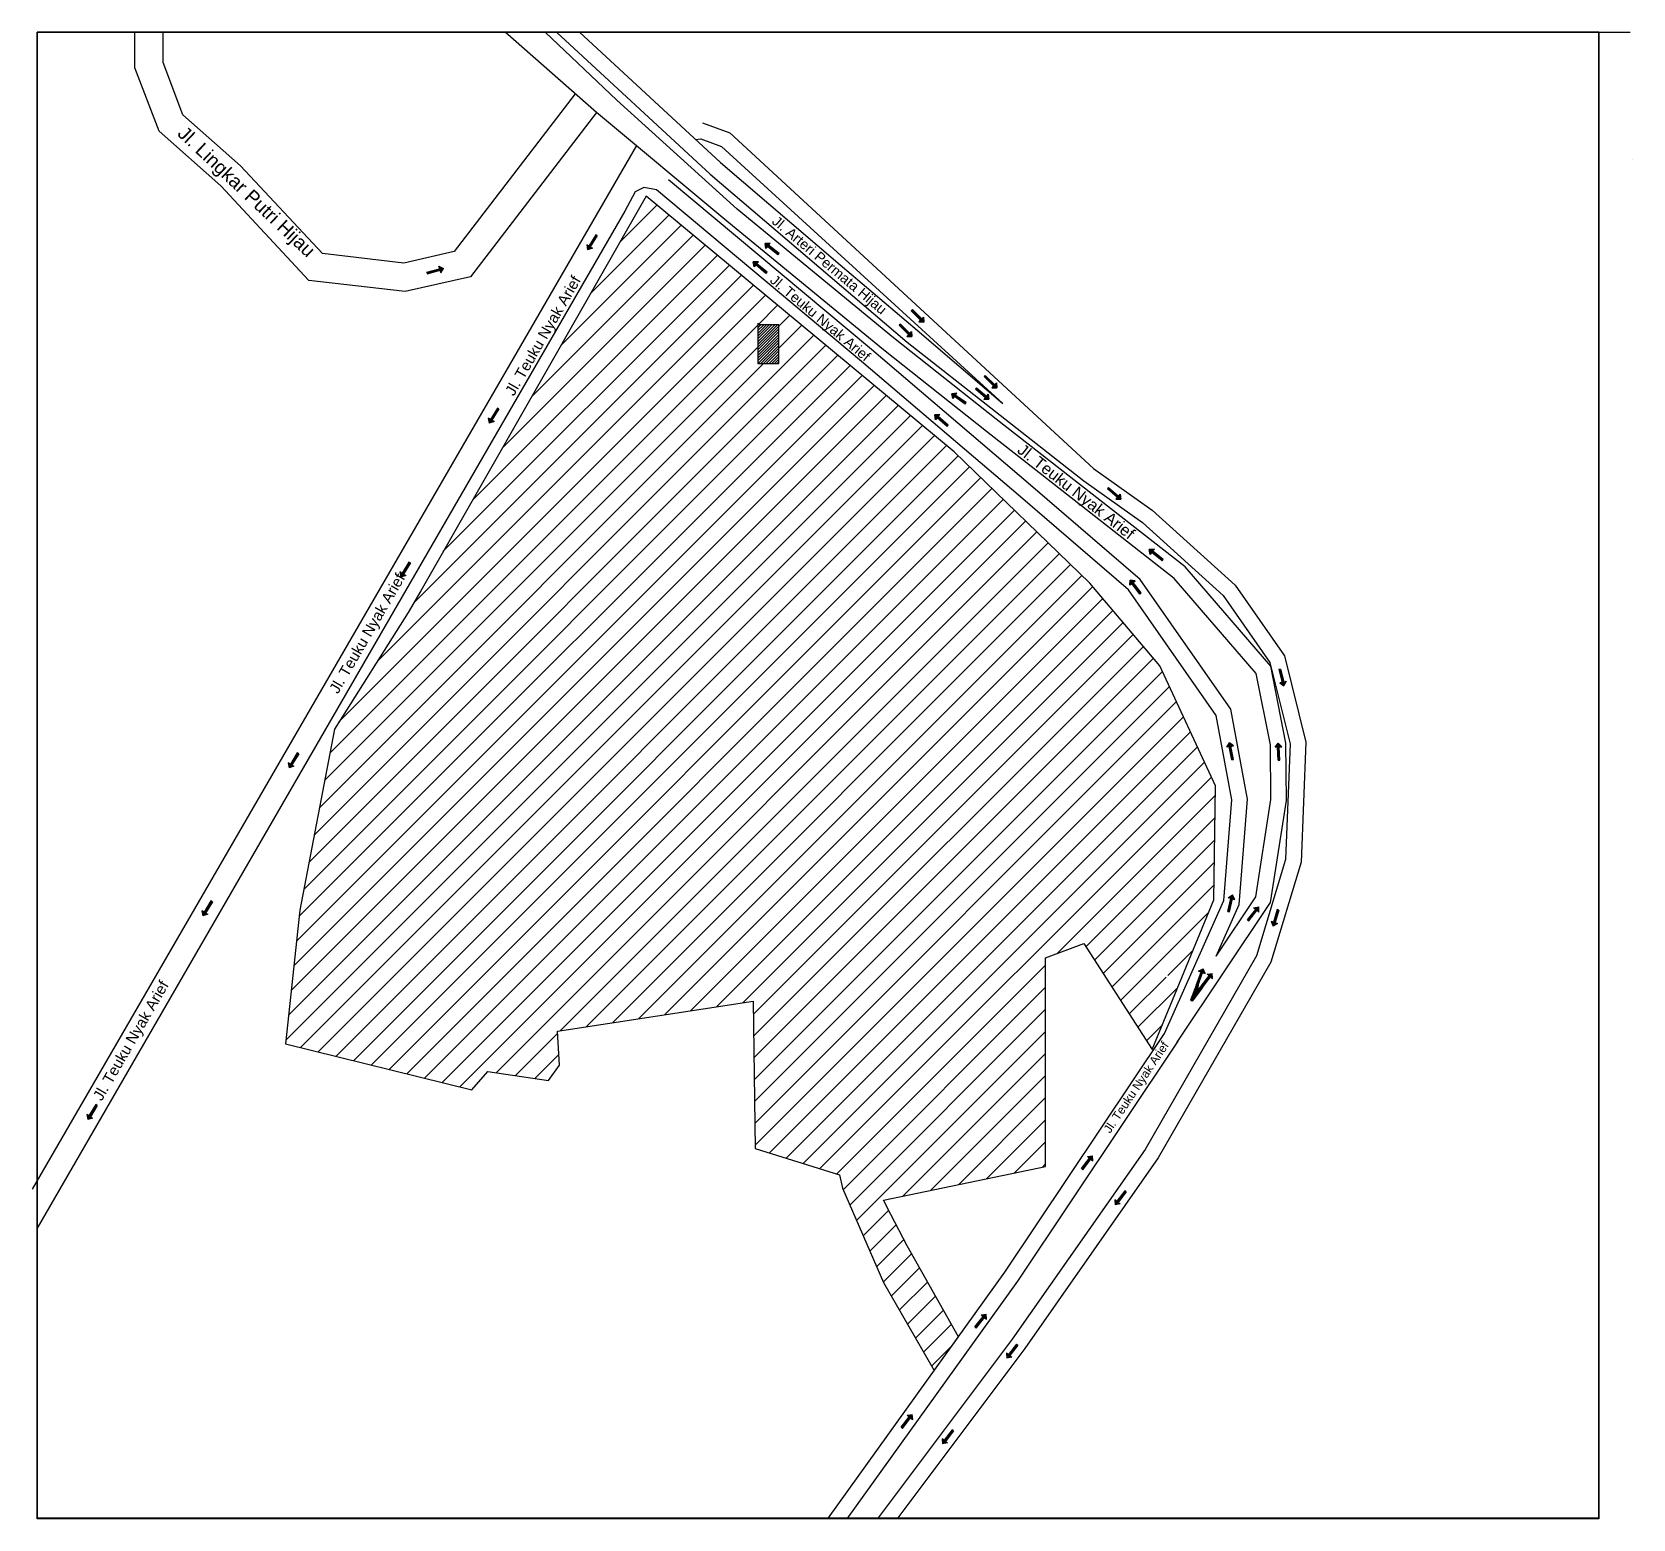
# Model space of a CAD drawing. Header units: millimetres. Extents: x -8570 to 76123, y -16593 to 13658.
# Drawn here: x -8570 to -3445, y 399 to 5159 of the extents above; entities that cross this region are included whole.
import ezdxf

# ---------------------------------------------------------------- set-up
doc = ezdxf.new("R2010")
doc.units = ezdxf.units.MM
doc.header["$MEASUREMENT"] = 0
doc.layers.add('Area Kawasan', color=10, linetype='Continuous')
doc.layers.add('Area TPS', color=2, linetype='Continuous')
doc.styles.get("Standard").update_dxf_attribs({"font": 'arial.ttf'})
picture_1 = doc.add_image_def('image1.png', size_in_pixel=(603, 574))

msp = doc.modelspace()

# ---------------------------------------------------------------- hatches: boundary and pattern name
h = msp.add_hatch()
h.set_pattern_fill('ANSI31', color=1, scale=400)
h.set_pattern_definition([(45, (-9336.32, 0), (-35.35534, 35.35534), [])])
h.paths.add_polyline_path([(-4959.4, 3130.1), (-5184.4, 3394.4), (-5618.6, 3815.3), (-6604.1, 4633.9), (-7326, 3370.4), (-7365.9, 3300.7), (-7602.6, 2927.3), (-7713.1, 2347.6), (-7759, 1919.8), (-7162.7, 1772.8), (-7111.1, 1831.8), (-6917.1, 1803.1), (-6882.2, 1851.5), (-6888.2, 1960.6), (-6261.6, 2056.3), (-6255.5, 1585.2), (-5985.4, 1501.2), (-5976.2, 1457.7), (-5844.8, 1156.2), (-5682.4, 874.1), (-5643.2, 928), (-5604.2, 982.4), (-5769.2, 1273.3), (-5821.4, 1374.1), (-5844.7, 1419.2), (-5325.8, 1527), (-5325.7, 2195), (-5203.3, 2241.1), (-4983.9, 1902), (-4787.3, 2380.8), (-4782.1, 2746.2)])
h.paths.add_polyline_path([(-4937.5, 2178.2), (-4926.6, 2166), (-4932, 2166), (-4934.7, 2166), (-4934.5, 2123.6), (-4940, 2123.5), (-4940.1, 2165.9), (-4940.7, 2165.9), (-4942.9, 2165.9), (-4948.3, 2165.9)], flags=16)
h.paths.add_polyline_path([(-6179.4, 4097.8), (-6247, 4097.8), (-6247, 4221.9), (-6179.4, 4221.9)], flags=16)
at = {"true_color": 0xffffff}
h = msp.add_hatch(color=7, dxfattribs=at)
h.dxf.hatch_style = 1
h.paths.add_polyline_path([(-6791.7, 4462), (-6776.1, 4466.8), (-6780.7, 4469.6), (-6782.6, 4470.7), (-6783.1, 4471), (-6761, 4507.3), (-6765.7, 4510.1), (-6787.7, 4473.8), (-6788.2, 4474.1), (-6790, 4475.2), (-6794.7, 4478.1)])
h = msp.add_hatch(color=7, dxfattribs=at)
h.dxf.hatch_style = 1
h.paths.add_polyline_path([(-6223.7, 4481.7), (-6220.7, 4465.6), (-6217.4, 4469.9), (-6216.1, 4471.6), (-6215.7, 4472), (-6182.3, 4445.9), (-6178.9, 4450.2), (-6212.4, 4476.3), (-6212, 4476.7), (-6210.7, 4478.4), (-6207.4, 4482.7)])
h = msp.add_hatch(color=7, dxfattribs=at)
h.dxf.hatch_style = 1
h.paths.add_polyline_path([(-7253.2, 4401.9), (-7267.9, 4409.1), (-7266.4, 4403.8), (-7265.8, 4401.8), (-7265.7, 4401.2), (-7306.6, 4389.9), (-7305.1, 4384.6), (-7264.2, 4396), (-7264.1, 4395.5), (-7263.5, 4393.4), (-7262.1, 4388.2)])
h = msp.add_hatch(color=7, dxfattribs=at)
h.dxf.hatch_style = 1
h.paths.add_polyline_path([(-6261.5, 4423), (-6258.9, 4406.8), (-6255.5, 4411), (-6254.1, 4412.7), (-6253.7, 4413.1), (-6220.9, 4386.3), (-6217.4, 4390.5), (-6250.3, 4417.3), (-6250, 4417.8), (-6248.6, 4419.4), (-6245.2, 4423.6)])
h = msp.add_hatch(color=7, dxfattribs=at)
h.dxf.hatch_style = 1
h.paths.add_polyline_path([(-5715.3, 4230.1), (-5716.3, 4246.4), (-5720.1, 4242.6), (-5721.6, 4241), (-5722, 4240.6), (-5752.1, 4270.5), (-5755.9, 4266.7), (-5725.8, 4236.8), (-5726.2, 4236.4), (-5727.8, 4234.9), (-5731.6, 4231)])
h = msp.add_hatch(color=7, dxfattribs=at)
h.dxf.hatch_style = 1
h.paths.add_polyline_path([(-5753.5, 4183.8), (-5754.6, 4200.1), (-5758.4, 4196.2), (-5759.9, 4194.7), (-5760.3, 4194.3), (-5790.4, 4224.2), (-5794.2, 4220.3), (-5764.1, 4190.4), (-5764.5, 4190.1), (-5766, 4188.5), (-5769.9, 4184.7)])
h = msp.add_hatch(color=7, dxfattribs=at)
h.dxf.hatch_style = 1
h.paths.add_polyline_path([(-5481.7, 4019.4), (-5482.7, 4035.8), (-5486.5, 4031.9), (-5488.1, 4030.4), (-5488.4, 4030), (-5518.5, 4059.8), (-5522.4, 4056), (-5492.3, 4026.1), (-5492.7, 4025.7), (-5494.2, 4024.2), (-5498, 4020.3)])
h = msp.add_hatch(color=7, dxfattribs=at)
h.dxf.hatch_style = 1
h.paths.add_polyline_path([(-5626.2, 4001.2), (-5622.3, 3985.4), (-5619.2, 3989.8), (-5618, 3991.6), (-5617.7, 3992.1), (-5582.7, 3968), (-5579.6, 3972.5), (-5614.6, 3996.6), (-5614.3, 3997), (-5613, 3998.8), (-5610, 4003.3)])
h = msp.add_hatch(color=7, dxfattribs=at)
h.dxf.hatch_style = 1
h.paths.add_polyline_path([(-5506.8, 3983.1), (-5509.1, 3999.3), (-5512.6, 3995.2), (-5514, 3993.5), (-5514.3, 3993.1), (-5546.8, 4020.4), (-5550.3, 4016.3), (-5517.8, 3988.9), (-5518.2, 3988.5), (-5519.6, 3986.9), (-5523.1, 3982.7)])
h = msp.add_hatch(color=7, dxfattribs=at)
h.dxf.hatch_style = 1
h.paths.add_polyline_path([(-7106.7, 3907.2), (-7091.1, 3912), (-7095.7, 3914.8), (-7097.6, 3915.9), (-7098.1, 3916.2), (-7076, 3952.4), (-7080.7, 3955.2), (-7102.7, 3919), (-7103.2, 3919.3), (-7105, 3920.4), (-7109.7, 3923.2)])
h = msp.add_hatch(color=7, dxfattribs=at)
h.dxf.hatch_style = 1
h.paths.add_polyline_path([(-5680.5, 3933.9), (-5678.1, 3917.7), (-5674.6, 3921.9), (-5673.2, 3923.6), (-5672.9, 3924), (-5640.5, 3896.6), (-5637, 3900.7), (-5669.4, 3928.1), (-5669, 3928.5), (-5667.6, 3930.2), (-5664.1, 3934.3)])
h = msp.add_hatch(color=7, dxfattribs=at)
h.dxf.hatch_style = 1
h.paths.add_polyline_path([(-5084.7, 3663.5), (-5086.8, 3679.7), (-5090.3, 3675.6), (-5091.8, 3673.9), (-5092.1, 3673.5), (-5124.1, 3701.4), (-5127.7, 3697.3), (-5095.7, 3669.4), (-5096, 3669), (-5097.5, 3667.4), (-5101, 3663.3)])
h = msp.add_hatch(color=7, dxfattribs=at)
h.dxf.hatch_style = 1
h.paths.add_polyline_path([(-4993.7, 3502.2), (-4990.9, 3486), (-4987.5, 3490.3), (-4986.2, 3492), (-4985.8, 3492.4), (-4952.8, 3465.8), (-4949.4, 3470), (-4982.4, 3496.6), (-4982.1, 3497), (-4980.7, 3498.7), (-4977.3, 3503)])
h = msp.add_hatch(color=7, dxfattribs=at)
h.dxf.hatch_style = 1
h.paths.add_polyline_path([(-7389.9, 3414.3), (-7374.2, 3419.1), (-7378.9, 3421.9), (-7380.7, 3423.1), (-7381.2, 3423.3), (-7359.2, 3459.6), (-7363.8, 3462.4), (-7385.8, 3426.2), (-7386.3, 3426.4), (-7388.2, 3427.6), (-7392.8, 3430.4)])
h = msp.add_hatch(color=7, dxfattribs=at)
h.dxf.hatch_style = 1
h.paths.add_polyline_path([(-5054.9, 3404.7), (-5055.9, 3388.3), (-5051.6, 3391.7), (-5049.9, 3393), (-5049.5, 3393.4), (-5023.4, 3359.9), (-5019.1, 3363.2), (-5045.2, 3396.7), (-5044.8, 3397), (-5043.1, 3398.4), (-5038.8, 3401.7)])
h = msp.add_hatch(color=7, dxfattribs=at)
h.dxf.hatch_style = 1
h.paths.add_polyline_path([(-4562.5, 3066.1), (-4555.1, 3080.7), (-4560.4, 3079.3), (-4562.5, 3078.8), (-4563, 3078.6), (-4573.8, 3119.6), (-4579, 3118.3), (-4568.3, 3077.2), (-4568.8, 3077.1), (-4570.9, 3076.5), (-4576.1, 3075.2)])
h = msp.add_hatch(color=7, dxfattribs=at)
h.dxf.hatch_style = 1
h.paths.add_polyline_path([(-4737, 2883.9), (-4745.4, 2869.9), (-4740, 2870.9), (-4737.9, 2871.3), (-4737.4, 2871.4), (-4729.5, 2829.7), (-4724.2, 2830.7), (-4732, 2872.4), (-4731.5, 2872.5), (-4729.4, 2872.9), (-4724, 2873.9)])
h = msp.add_hatch(color=7, dxfattribs=at)
h.dxf.hatch_style = 1
h.paths.add_polyline_path([(-4580.5, 2882.5), (-4590.9, 2869.8), (-4585.4, 2870.1), (-4583.3, 2870.2), (-4582.7, 2870.2), (-4580.9, 2827.8), (-4575.5, 2828), (-4577.3, 2870.4), (-4576.7, 2870.4), (-4574.6, 2870.5), (-4569.2, 2870.8)])
h = msp.add_hatch(color=7, dxfattribs=at)
h.dxf.hatch_style = 1
h.paths.add_polyline_path([(-7747.4, 2803.7), (-7731.8, 2808.5), (-7736.4, 2811.3), (-7738.3, 2812.4), (-7738.7, 2812.7), (-7716.7, 2848.9), (-7721.3, 2851.7), (-7743.4, 2815.5), (-7743.8, 2815.8), (-7745.7, 2816.9), (-7750.3, 2819.7)])
h = msp.add_hatch(color=7, dxfattribs=at)
h.dxf.hatch_style = 1
h.paths.add_polyline_path([(-8023.7, 2329.9), (-8008.1, 2334.7), (-8012.7, 2337.5), (-8014.6, 2338.6), (-8015.1, 2338.9), (-7993, 2375.1), (-7997.7, 2377.9), (-8019.7, 2341.7), (-8020.2, 2342), (-8022, 2343.1), (-8026.7, 2345.9)])
h = msp.add_hatch(color=7, dxfattribs=at)
h.dxf.hatch_style = 1
h.paths.add_polyline_path([(-4727.5, 2396.8), (-4740.6, 2387.2), (-4735.3, 2386), (-4733.2, 2385.6), (-4732.7, 2385.4), (-4741.6, 2344), (-4736.3, 2342.8), (-4727.4, 2384.3), (-4726.8, 2384.2), (-4724.7, 2383.7), (-4719.4, 2382.6)])
h = msp.add_hatch(color=7, dxfattribs=at)
h.dxf.hatch_style = 1
h.paths.add_polyline_path([(-4643.4, 2358.3), (-4659.5, 2355.4), (-4655.2, 2352), (-4653.5, 2350.7), (-4653, 2350.4), (-4679.2, 2317), (-4674.9, 2313.6), (-4648.8, 2347), (-4648.3, 2346.7), (-4646.6, 2345.3), (-4642.4, 2342)])
h = msp.add_hatch(color=7, dxfattribs=at)
h.dxf.hatch_style = 1
h.paths.add_polyline_path([(-4596.9, 2297.1), (-4583, 2305.6), (-4588.2, 2307.2), (-4590.3, 2307.8), (-4590.8, 2308), (-4578.5, 2348.5), (-4583.7, 2350.1), (-4596, 2309.5), (-4596.5, 2309.7), (-4598.6, 2310.3), (-4603.8, 2311.9)])
h = msp.add_hatch(color=7, dxfattribs=at)
h.dxf.hatch_style = 1
h.paths.add_polyline_path([(-4821.3, 2160.4), (-4835.6, 2152.5), (-4830.5, 2150.7), (-4828.4, 2150), (-4827.9, 2149.8), (-4842.2, 2109.8), (-4837.1, 2108), (-4822.8, 2148), (-4822.3, 2147.8), (-4820.3, 2147), (-4815.1, 2145.2)])
h = msp.add_hatch(color=256)
h.dxf.hatch_style = 1
h.paths.add_polyline_path([(-4823.4, 2100.9), (-4827.7, 2104.3), (-4839.6, 2092.1), (-4837.1, 2108), (-4842.2, 2109.8), (-4861.5, 2059.8), (-4856.7, 2057.2)])
h = msp.add_hatch(color=7, dxfattribs=at)
h.dxf.hatch_style = 1
h.paths.add_polyline_path([(-4791.8, 2145.6), (-4807.9, 2142.7), (-4803.7, 2139.4), (-4802, 2138), (-4801.5, 2137.7), (-4827.7, 2104.3), (-4823.4, 2100.9), (-4797.2, 2134.3), (-4796.8, 2134), (-4795.1, 2132.7), (-4790.8, 2129.3)])
h = msp.add_hatch(color=7, dxfattribs=at)
h.dxf.hatch_style = 1
h.paths.add_polyline_path([(-8392.1, 1677.9), (-8376.5, 1682.7), (-8381.2, 1685.5), (-8383, 1686.6), (-8383.5, 1686.9), (-8361.4, 1723.1), (-8366.1, 1725.9), (-8388.1, 1689.7), (-8388.6, 1690), (-8390.4, 1691.1), (-8395.1, 1693.9)])
h = msp.add_hatch(color=7, dxfattribs=at)
h.dxf.hatch_style = 1
h.paths.add_polyline_path([(-5175.2, 1561.9), (-5191.2, 1559), (-5187, 1555.6), (-5185.3, 1554.3), (-5184.8, 1553.9), (-5211, 1520.6), (-5206.7, 1517.2), (-5180.6, 1550.6), (-5180.1, 1550.3), (-5178.4, 1548.9), (-5174.1, 1545.6)])
h = msp.add_hatch(color=7, dxfattribs=at)
h.dxf.hatch_style = 1
h.paths.add_polyline_path([(-5103.2, 1404.8), (-5087.1, 1407.7), (-5091.4, 1411), (-5093.1, 1412.4), (-5093.5, 1412.7), (-5067.3, 1446.1), (-5071.6, 1449.4), (-5097.8, 1416.1), (-5098.2, 1416.4), (-5099.9, 1417.7), (-5104.2, 1421.1)])
h = msp.add_hatch(color=7, dxfattribs=at)
h.dxf.hatch_style = 1
h.paths.add_polyline_path([(-5516.2, 1055.1), (-5532.2, 1052.2), (-5528, 1048.8), (-5526.3, 1047.5), (-5525.8, 1047.2), (-5552, 1013.8), (-5547.7, 1010.4), (-5521.6, 1043.8), (-5521.1, 1043.5), (-5519.4, 1042.1), (-5515.1, 1038.8)])
h = msp.add_hatch(color=7, dxfattribs=at)
h.dxf.hatch_style = 1
h.paths.add_polyline_path([(-5449.5, 914.1), (-5450.7, 930.4), (-5446.4, 927.2), (-5444.6, 925.8), (-5444.2, 925.5), (-5418.5, 959.2), (-5414.2, 955.9), (-5439.9, 922.2), (-5439.5, 921.9), (-5437.7, 920.6), (-5433.4, 917.3)])
h = msp.add_hatch(color=7, dxfattribs=at)
h.dxf.hatch_style = 1
h.paths.add_polyline_path([(-5752.2, 734), (-5768.2, 731), (-5764, 727.7), (-5762.3, 726.4), (-5761.8, 726), (-5788, 692.6), (-5783.7, 689.3), (-5757.6, 722.7), (-5757.1, 722.3), (-5755.4, 721), (-5751.1, 717.6)])
h = msp.add_hatch(color=7, dxfattribs=at)
h.dxf.hatch_style = 1
h.paths.add_polyline_path([(-5656, 639.8), (-5639.9, 642.7), (-5644.1, 646), (-5645.9, 647.4), (-5646.3, 647.7), (-5620.1, 681.1), (-5624.4, 684.4), (-5650.6, 651.1), (-5651, 651.4), (-5652.7, 652.7), (-5657, 656.1)])
at = {"layer": 'Area TPS'}
h = msp.add_hatch(dxfattribs=at)
h.set_pattern_fill('ANSI31', color=256, scale=50)
h.set_pattern_definition([(45, (-9336.318, 0), (-4.4194174, 4.4194174), [])])
h.paths.add_polyline_path([(-6179.4, 4221.9), (-6247, 4221.9), (-6247, 4097.8), (-6179.4, 4097.8)])

# ---------------------------------------------------------------- linework, layer by layer
for points in [[(-8554.5, 402.9), (-3554.5, 402.9), (-3554.5, 5158.8)], [(-3554.5, 4988.7), (-3554.5, 5158.8), (-8554.5, 5158.8), (-8554.5, 4988.7)], [(-8554.5, 5158.8), (-8554.5, 402.9)], [(-3554.5, 402.9), (-3554.5, 5158.8)], [(-3554.5, 4988.7), (-3554.5, 5158.8)], [(-3554.5, 5158.8), (-3454.5, 5158.8)], [(-4842.2, 2109.8), (-4861.5, 2059.8)], [(-4837.1, 2108), (-4839.6, 2092.1), (-4827.7, 2104.3)], [(-4823.4, 2100.9), (-4856.7, 2057.2), (-4861.5, 2059.8)]]:
    msp.add_lwpolyline(points)
at = {"color": 7, "true_color": 0xffffff}
for points in [[(-6763.4, 4901.6), (-7167, 4375.1), (-7375.8, 4328.1), (-7684.1, 4363.8), (-7966.2, 4666.2), (-8163.9, 4841.6), (-8241, 5044.4), (-8241, 5158.8)], [(-6831.1, 4961.2), (-7218.6, 4455.8), (-7380.6, 4419.3), (-7640.9, 4449.4), (-7903.3, 4730.7), (-8087.6, 4894.2), (-8151, 5061), (-8151, 5158.8)], [(-4779.7, 2201), (-4652.9, 2390.8), (-4604.2, 2702.3), (-4606, 2877.6), (-4651.3, 3106), (-4913.8, 3410.1), (-5514.6, 3880.6), (-5844.3, 4141.2), (-6345.7, 4553.9), (-6763.4, 4901.6), (-7055.6, 5158.8)], [(-4903.8, 1925.2), (-4605.2, 2372.2), (-4554.2, 2698.7), (-4556.1, 2882.8), (-4604.8, 3128.7), (-4879.1, 3446.5), (-5483.7, 3919.9), (-5812.9, 4180.2), (-6313, 4591.8), (-6697.7, 4940.4), (-6927.7, 5158.8)], [(-6891.8, 5158.8), (-6399.9, 4703.6), (-6015.6, 4376.1), (-5768.6, 4165.6), (-5203.6, 3722.6)], [(-6818.2, 5158.8), (-6366.7, 4741), (-5983.1, 4414.1), (-5736.9, 4204.3), (-5462.5, 3969.9)], [(-6423.6, 4868.1), (-6336.9, 4836.2), (-5172, 3761.5), (-4984.2, 3627.9), (-4719.1, 3388.6), (-4561.1, 3161.9), (-4492.7, 2885.4), (-4507.4, 2501.9), (-4604.1, 2181.5), (-4965.1, 1554.8), (-5392.2, 945.2), (-5798.9, 402.9)], [(-6635.6, 4795.2), (-8570.5, 1454.8)], [(-6446.4, 4814.7), (-6429.3, 4817), (-6363.5, 4792.7), (-5462.5, 3969.9)], [(-4779.7, 2201), (-4705.8, 2366.3), (-4678.9, 2703.7), (-4732.4, 2991.1), (-5022.8, 3406.6), (-5373.5, 3708.5), (-5882.9, 4142.5), (-6532.3, 4685.9)], [(-6020.1, 402.9), (-5455.6, 1189.4), (-4945.4, 1953), (-4755, 2378.8), (-4729.3, 2701.1), (-4779.6, 2971.3), (-5060.1, 3372.8), (-5406, 3670.5), (-5915.2, 4104.3), (-6571.3, 4653.2), (-6612.1, 4660.8), (-6639, 4646.8), (-6672.3, 4585.6), (-8554.5, 1330.2)], [(-6787.7, 4473.8), (-6788.2, 4474.1), (-6790, 4475.2), (-6794.7, 4478.1)], [(-6794.7, 4478.1), (-6791.7, 4462)], [(-6776.1, 4466.8), (-6791.7, 4462)], [(-6765.7, 4510.1), (-6787.7, 4473.8)], [(-6761, 4507.3), (-6783.1, 4471)], [(-6783.1, 4471), (-6782.6, 4470.7), (-6780.7, 4469.6), (-6776.1, 4466.8)], [(-6761, 4507.3), (-6765.7, 4510.1)], [(-6207.4, 4482.7), (-6223.7, 4481.7)], [(-6220.7, 4465.6), (-6223.7, 4481.7)], [(-6215.7, 4472), (-6216.1, 4471.6), (-6217.4, 4469.9), (-6220.7, 4465.6)], [(-6182.3, 4445.9), (-6215.7, 4472)], [(-6212.4, 4476.3), (-6212, 4476.7), (-6210.7, 4478.4), (-6207.4, 4482.7)], [(-6178.9, 4450.2), (-6212.4, 4476.3)], [(-7265.7, 4401.2), (-7265.8, 4401.8), (-7266.4, 4403.8), (-7267.9, 4409.1)], [(-7267.9, 4409.1), (-7253.2, 4401.9)], [(-6245.2, 4423.6), (-6261.5, 4423)], [(-6258.9, 4406.8), (-6261.5, 4423)], [(-6253.7, 4413.1), (-6254.1, 4412.7), (-6255.5, 4411), (-6258.9, 4406.8)], [(-6220.9, 4386.3), (-6253.7, 4413.1)], [(-6250.3, 4417.3), (-6250, 4417.8), (-6248.6, 4419.4), (-6245.2, 4423.6)], [(-6217.4, 4390.5), (-6250.3, 4417.3)], [(-6182.3, 4445.9), (-6178.9, 4450.2)], [(-7306.6, 4389.9), (-7265.7, 4401.2)], [(-7306.6, 4389.9), (-7305.1, 4384.6)], [(-7305.1, 4384.6), (-7264.2, 4396)], [(-7264.2, 4396), (-7264.1, 4395.5), (-7263.5, 4393.4), (-7262.1, 4388.2)], [(-7262.1, 4388.2), (-7253.2, 4401.9)], [(-6220.9, 4386.3), (-6217.4, 4390.5)], [(-5752.1, 4270.5), (-5755.9, 4266.7)], [(-5755.9, 4266.7), (-5725.8, 4236.8)], [(-5752.1, 4270.5), (-5722, 4240.6)], [(-5790.4, 4224.2), (-5794.2, 4220.3)], [(-5794.2, 4220.3), (-5764.1, 4190.4)], [(-5790.4, 4224.2), (-5760.3, 4194.3)], [(-5725.8, 4236.8), (-5726.2, 4236.4), (-5727.8, 4234.9), (-5731.6, 4231)], [(-5731.6, 4231), (-5715.3, 4230.1)], [(-5722, 4240.6), (-5721.6, 4241), (-5720.1, 4242.6), (-5716.3, 4246.4)], [(-5716.3, 4246.4), (-5715.3, 4230.1)], [(-5764.1, 4190.4), (-5764.5, 4190.1), (-5766, 4188.5), (-5769.9, 4184.7)], [(-5769.9, 4184.7), (-5753.5, 4183.8)], [(-5760.3, 4194.3), (-5759.9, 4194.7), (-5758.4, 4196.2), (-5754.6, 4200.1)], [(-5754.6, 4200.1), (-5753.5, 4183.8)], [(-5518.5, 4059.8), (-5522.4, 4056)], [(-5522.4, 4056), (-5492.3, 4026.1)], [(-5518.5, 4059.8), (-5488.4, 4030)], [(-5610, 4003.3), (-5626.2, 4001.2)], [(-5622.3, 3985.4), (-5626.2, 4001.2)], [(-5614.6, 3996.6), (-5614.3, 3997), (-5613, 3998.8), (-5610, 4003.3)], [(-5546.8, 4020.4), (-5550.3, 4016.3)], [(-5550.3, 4016.3), (-5517.8, 3988.9)], [(-5546.8, 4020.4), (-5514.3, 3993.1)], [(-5514.3, 3993.1), (-5514, 3993.5), (-5512.6, 3995.2), (-5509.1, 3999.3)], [(-5509.1, 3999.3), (-5506.8, 3983.1)], [(-5492.3, 4026.1), (-5492.7, 4025.7), (-5494.2, 4024.2), (-5498, 4020.3)], [(-5498, 4020.3), (-5481.7, 4019.4)], [(-5488.4, 4030), (-5488.1, 4030.4), (-5486.5, 4031.9), (-5482.7, 4035.8)], [(-5482.7, 4035.8), (-5481.7, 4019.4)], [(-7080.7, 3955.2), (-7102.7, 3919)], [(-7076, 3952.4), (-7098.1, 3916.2)], [(-7076, 3952.4), (-7080.7, 3955.2)], [(-5617.7, 3992.1), (-5618, 3991.6), (-5619.2, 3989.8), (-5622.3, 3985.4)], [(-5582.7, 3968), (-5617.7, 3992.1)], [(-5579.6, 3972.5), (-5614.6, 3996.6)], [(-5582.7, 3968), (-5579.6, 3972.5)], [(-5517.8, 3988.9), (-5518.2, 3988.5), (-5519.6, 3986.9), (-5523.1, 3982.7)], [(-5523.1, 3982.7), (-5506.8, 3983.1)], [(-7102.7, 3919), (-7103.2, 3919.3), (-7105, 3920.4), (-7109.7, 3923.2)], [(-7109.7, 3923.2), (-7106.7, 3907.2)], [(-7091.1, 3912), (-7106.7, 3907.2)], [(-7098.1, 3916.2), (-7097.6, 3915.9), (-7095.7, 3914.8), (-7091.1, 3912)], [(-5664.1, 3934.3), (-5680.5, 3933.9)], [(-5678.1, 3917.7), (-5680.5, 3933.9)], [(-5672.9, 3924), (-5673.2, 3923.6), (-5674.6, 3921.9), (-5678.1, 3917.7)], [(-5640.5, 3896.6), (-5672.9, 3924)], [(-5669.4, 3928.1), (-5669, 3928.5), (-5667.6, 3930.2), (-5664.1, 3934.3)], [(-5637, 3900.7), (-5669.4, 3928.1)], [(-5640.5, 3896.6), (-5637, 3900.7)], [(-5203.6, 3722.6), (-5015.5, 3588.8), (-4756.8, 3355.3), (-4607.4, 3140.9), (-4542.9, 2880.2), (-4557.1, 2510.2), (-4650.3, 2201.4), (-5007.3, 1581.7), (-5432.7, 974.5), (-5861.4, 402.9)], [(-5124.1, 3701.4), (-5127.7, 3697.3)], [(-5127.7, 3697.3), (-5095.7, 3669.4)], [(-5124.1, 3701.4), (-5092.1, 3673.5)], [(-5095.7, 3669.4), (-5096, 3669), (-5097.5, 3667.4), (-5101, 3663.3)], [(-5101, 3663.3), (-5084.7, 3663.5)], [(-5092.1, 3673.5), (-5091.8, 3673.9), (-5090.3, 3675.6), (-5086.8, 3679.7)], [(-5086.8, 3679.7), (-5084.7, 3663.5)], [(-4977.3, 3503), (-4993.7, 3502.2)], [(-4990.9, 3486), (-4993.7, 3502.2)], [(-4985.8, 3492.4), (-4986.2, 3492), (-4987.5, 3490.3), (-4990.9, 3486)], [(-4952.8, 3465.8), (-4985.8, 3492.4)], [(-4982.4, 3496.6), (-4982.1, 3497), (-4980.7, 3498.7), (-4977.3, 3503)], [(-4949.4, 3470), (-4982.4, 3496.6)], [(-7363.8, 3462.4), (-7385.8, 3426.2)], [(-7359.2, 3459.6), (-7381.2, 3423.3)], [(-7359.2, 3459.6), (-7363.8, 3462.4)], [(-4952.8, 3465.8), (-4949.4, 3470)], [(-7385.8, 3426.2), (-7386.3, 3426.4), (-7388.2, 3427.6), (-7392.8, 3430.4)], [(-7392.8, 3430.4), (-7389.9, 3414.3)], [(-7374.2, 3419.1), (-7389.9, 3414.3)], [(-7381.2, 3423.3), (-7380.7, 3423.1), (-7378.9, 3421.9), (-7374.2, 3419.1)], [(-5055.9, 3388.3), (-5054.9, 3404.7)], [(-5049.5, 3393.4), (-5049.9, 3393), (-5051.6, 3391.7), (-5055.9, 3388.3)], [(-5038.8, 3401.7), (-5054.9, 3404.7)], [(-5023.4, 3359.9), (-5049.5, 3393.4)], [(-5045.2, 3396.7), (-5044.8, 3397), (-5043.1, 3398.4), (-5038.8, 3401.7)], [(-5019.1, 3363.2), (-5045.2, 3396.7)], [(-5023.4, 3359.9), (-5019.1, 3363.2)], [(-4573.8, 3119.6), (-4579, 3118.3)], [(-4579, 3118.3), (-4568.3, 3077.2)], [(-4568.3, 3077.2), (-4568.8, 3077.1), (-4570.9, 3076.5), (-4576.1, 3075.2)], [(-4573.8, 3119.6), (-4563, 3078.6)], [(-4563, 3078.6), (-4562.5, 3078.8), (-4560.4, 3079.3), (-4555.1, 3080.7)], [(-4555.1, 3080.7), (-4562.5, 3066.1)], [(-4576.1, 3075.2), (-4562.5, 3066.1)], [(-4745.4, 2869.9), (-4737, 2883.9)], [(-4737.4, 2871.4), (-4737.9, 2871.3), (-4740, 2870.9), (-4745.4, 2869.9)], [(-4729.5, 2829.7), (-4737.4, 2871.4)], [(-4724, 2873.9), (-4737, 2883.9)], [(-4732, 2872.4), (-4731.5, 2872.5), (-4729.4, 2872.9), (-4724, 2873.9)], [(-4724.2, 2830.7), (-4732, 2872.4)], [(-4590.9, 2869.8), (-4580.5, 2882.5)], [(-4569.2, 2870.8), (-4580.5, 2882.5)], [(-4577.3, 2870.4), (-4576.7, 2870.4), (-4574.6, 2870.5), (-4569.2, 2870.8)], [(-4575.5, 2828), (-4577.3, 2870.4)], [(-7743.4, 2815.5), (-7743.8, 2815.8), (-7745.7, 2816.9), (-7750.3, 2819.7)], [(-7750.3, 2819.7), (-7747.4, 2803.7)], [(-7721.3, 2851.7), (-7743.4, 2815.5)], [(-7716.7, 2848.9), (-7738.7, 2812.7)], [(-7716.7, 2848.9), (-7721.3, 2851.7)], [(-4729.5, 2829.7), (-4724.2, 2830.7)], [(-4582.7, 2870.2), (-4583.3, 2870.2), (-4585.4, 2870.1), (-4590.9, 2869.8)], [(-4580.9, 2827.8), (-4582.7, 2870.2)], [(-4580.9, 2827.8), (-4575.5, 2828)], [(-7731.8, 2808.5), (-7747.4, 2803.7)], [(-7738.7, 2812.7), (-7738.3, 2812.4), (-7736.4, 2811.3), (-7731.8, 2808.5)], [(-7997.7, 2377.9), (-8019.7, 2341.7)], [(-7993, 2375.1), (-8015.1, 2338.9)], [(-7993, 2375.1), (-7997.7, 2377.9)], [(-4741.6, 2344), (-4732.7, 2385.4)], [(-4740.6, 2387.2), (-4727.5, 2396.8)], [(-4732.7, 2385.4), (-4733.2, 2385.6), (-4735.3, 2386), (-4740.6, 2387.2)], [(-4736.3, 2342.8), (-4727.4, 2384.3)], [(-4719.4, 2382.6), (-4727.5, 2396.8)], [(-4727.4, 2384.3), (-4726.8, 2384.2), (-4724.7, 2383.7), (-4719.4, 2382.6)], [(-4659.5, 2355.4), (-4643.4, 2358.3)], [(-4642.4, 2342), (-4643.4, 2358.3)], [(-8019.7, 2341.7), (-8020.2, 2342), (-8022, 2343.1), (-8026.7, 2345.9)], [(-8026.7, 2345.9), (-8023.7, 2329.9)], [(-8008.1, 2334.7), (-8023.7, 2329.9)], [(-8015.1, 2338.9), (-8014.6, 2338.6), (-8012.7, 2337.5), (-8008.1, 2334.7)], [(-4741.6, 2344), (-4736.3, 2342.8)], [(-4679.2, 2317), (-4653, 2350.4)], [(-4679.2, 2317), (-4674.9, 2313.6)], [(-4674.9, 2313.6), (-4648.8, 2347)], [(-4653, 2350.4), (-4653.5, 2350.7), (-4655.2, 2352), (-4659.5, 2355.4)], [(-4648.8, 2347), (-4648.3, 2346.7), (-4646.6, 2345.3), (-4642.4, 2342)], [(-4596, 2309.5), (-4596.5, 2309.7), (-4598.6, 2310.3), (-4603.8, 2311.9)], [(-4603.8, 2311.9), (-4596.9, 2297.1)], [(-4583.7, 2350.1), (-4596, 2309.5)], [(-4578.5, 2348.5), (-4590.8, 2308)], [(-4590.8, 2308), (-4590.3, 2307.8), (-4588.2, 2307.2), (-4583, 2305.6)], [(-4578.5, 2348.5), (-4583.7, 2350.1)], [(-4583, 2305.6), (-4596.9, 2297.1)], [(-4835.6, 2152.5), (-4821.3, 2160.4)], [(-4815.1, 2145.2), (-4821.3, 2160.4)], [(-4842.2, 2109.8), (-4827.9, 2149.8)], [(-4842.2, 2109.8), (-4837.1, 2108)], [(-4837.1, 2108), (-4822.8, 2148)], [(-4827.9, 2149.8), (-4828.4, 2150), (-4830.5, 2150.7), (-4835.6, 2152.5)], [(-4827.7, 2104.3), (-4801.5, 2137.7)], [(-4827.7, 2104.3), (-4823.4, 2100.9)], [(-4823.4, 2100.9), (-4797.2, 2134.3)], [(-4822.8, 2148), (-4822.3, 2147.8), (-4820.3, 2147), (-4815.1, 2145.2)], [(-4807.9, 2142.7), (-4791.8, 2145.6)], [(-4801.5, 2137.7), (-4802, 2138), (-4803.7, 2139.4), (-4807.9, 2142.7)], [(-4797.2, 2134.3), (-4796.8, 2134), (-4795.1, 2132.7), (-4790.8, 2129.3)], [(-4790.8, 2129.3), (-4791.8, 2145.6)], [(-5961.2, 399.3), (-5414.5, 1160.9), (-4901.5, 1928.8)], [(-8388.1, 1689.7), (-8388.6, 1690), (-8390.4, 1691.1), (-8395.1, 1693.9)], [(-8395.1, 1693.9), (-8392.1, 1677.9)], [(-8366.1, 1725.9), (-8388.1, 1689.7)], [(-8361.4, 1723.1), (-8383.5, 1686.9)], [(-8361.4, 1723.1), (-8366.1, 1725.9)], [(-8376.5, 1682.7), (-8392.1, 1677.9)], [(-8383.5, 1686.9), (-8383, 1686.6), (-8381.2, 1685.5), (-8376.5, 1682.7)], [(-5211, 1520.6), (-5184.8, 1553.9)], [(-5206.7, 1517.2), (-5180.6, 1550.6)], [(-5191.2, 1559), (-5175.2, 1561.9)], [(-5184.8, 1553.9), (-5185.3, 1554.3), (-5187, 1555.6), (-5191.2, 1559)], [(-5180.6, 1550.6), (-5180.1, 1550.3), (-5178.4, 1548.9), (-5174.1, 1545.6)], [(-5174.1, 1545.6), (-5175.2, 1561.9)], [(-5211, 1520.6), (-5206.7, 1517.2)], [(-5071.6, 1449.4), (-5097.8, 1416.1)], [(-5067.3, 1446.1), (-5093.5, 1412.7)], [(-5067.3, 1446.1), (-5071.6, 1449.4)], [(-5097.8, 1416.1), (-5098.2, 1416.4), (-5099.9, 1417.7), (-5104.2, 1421.1)], [(-5104.2, 1421.1), (-5103.2, 1404.8)], [(-5087.1, 1407.7), (-5103.2, 1404.8)], [(-5093.5, 1412.7), (-5093.1, 1412.4), (-5091.4, 1411), (-5087.1, 1407.7)], [(-5552, 1013.8), (-5525.8, 1047.2)], [(-5547.7, 1010.4), (-5521.6, 1043.8)], [(-5532.2, 1052.2), (-5516.2, 1055.1)], [(-5525.8, 1047.2), (-5526.3, 1047.5), (-5528, 1048.8), (-5532.2, 1052.2)], [(-5521.6, 1043.8), (-5521.1, 1043.5), (-5519.4, 1042.1), (-5515.1, 1038.8)], [(-5515.1, 1038.8), (-5516.2, 1055.1)], [(-5552, 1013.8), (-5547.7, 1010.4)], [(-5444.2, 925.5), (-5444.6, 925.8), (-5446.4, 927.2), (-5450.7, 930.4)], [(-5450.7, 930.4), (-5449.5, 914.1)], [(-5418.5, 959.2), (-5444.2, 925.5)], [(-5414.2, 955.9), (-5439.9, 922.2)], [(-5418.5, 959.2), (-5414.2, 955.9)], [(-5433.4, 917.3), (-5449.5, 914.1)], [(-5439.9, 922.2), (-5439.5, 921.9), (-5437.7, 920.6), (-5433.4, 917.3)], [(-5788, 692.6), (-5761.8, 726)], [(-5783.7, 689.3), (-5757.6, 722.7)], [(-5768.2, 731), (-5752.2, 734)], [(-5761.8, 726), (-5762.3, 726.4), (-5764, 727.7), (-5768.2, 731)], [(-5757.6, 722.7), (-5757.1, 722.3), (-5755.4, 721), (-5751.1, 717.6)], [(-5751.1, 717.6), (-5752.2, 734)], [(-5788, 692.6), (-5783.7, 689.3)], [(-5624.4, 684.4), (-5650.6, 651.1)], [(-5620.1, 681.1), (-5646.3, 647.7)], [(-5620.1, 681.1), (-5624.4, 684.4)], [(-5650.6, 651.1), (-5651, 651.4), (-5652.7, 652.7), (-5657, 656.1)], [(-5657, 656.1), (-5656, 639.8)], [(-5639.9, 642.7), (-5656, 639.8)], [(-5646.3, 647.7), (-5645.9, 647.4), (-5644.1, 646), (-5639.9, 642.7)]]:
    msp.add_lwpolyline(points, dxfattribs=at)
at = {"layer": 'Area Kawasan'}
msp.add_lwpolyline([(-5976.2, 1457.7), (-5844.8, 1156.2), (-5682.4, 874.1), (-5604, 982), (-5769.2, 1273.3), (-5821.4, 1374.1), (-5844.7, 1419.2), (-5325.8, 1527), (-5325.7, 2195), (-5203.3, 2241.1), (-4983.9, 1902), (-4787.3, 2380.8), (-4782.1, 2746.2), (-4959.4, 3130.1), (-5184.4, 3394.4), (-5618.6, 3815.3), (-6604.1, 4633.9), (-7326, 3370.4), (-7365.9, 3300.7), (-7602.6, 2927.3), (-7713.1, 2347.6), (-7759, 1919.8), (-7162.7, 1772.8), (-7111.1, 1831.8), (-6917.1, 1803.1), (-6882.2, 1851.5), (-6888.2, 1960.6), (-6261.6, 2056.3), (-6255.5, 1585.2), (-5985.4, 1501.2), (-5976.2, 1457.7)], dxfattribs=at)
at = {"layer": 'Area TPS'}
msp.add_lwpolyline([(-6247, 4226.6), (-6247, 4097.8), (-6179.4, 4097.8), (-6179.4, 4221.9), (-6247, 4221.9)], dxfattribs=at)

# ---------------------------------------------------------------- texts
at = {"color": 7, "true_color": 0xffffff}
for s, height, rotation, p in [('Jl. Lingkar Putri Hijau', 43.658, 316.6619, (-8108, 4830.1)), ('Jl. Arteri Permata Hijau', 32.097, 320.0804, (-6204.5, 4548.4)), ('Jl. Teuku Nyak Arief', 34.584, 59.9642, (-7028.1, 3991.1)), ('Jl. Teuku Nyak Arief', 32.097, 320.0804, (-6210.8, 4360)), ('Jl. Teuku Nyak Arief', 36.673, 321.9359, (-5419.3, 3815.1)), ('Jl. Teuku Nyak Arief', 34.584, 59.9642, (-7591.1, 3038.2)), ('Jl. Teuku Nyak Arief', 34.584, 59.9642, (-8347.5, 1734.9)), ('Jl. Teuku Nyak Arief', 27.277, 56.2524, (-5119.1, 1631.8))]:
    msp.add_text(s, height=height, rotation=rotation, dxfattribs=at).set_placement(p)
at = {"insert": (-3446.4, 4750.9), "char_height": 0.2, "attachment_point": 1}
msp.add_mtext_dynamic_manual_height_columns('{\\C242;\\c2564301;sadasdads}', width=1883.682, gutter_width=1, heights=[0], dxfattribs=at)

# ---------------------------------------------------------------- pictures from other files: only their frames are drawn
image = msp.add_image(picture_1, insert=(-8554.5, 399.3), size_in_units=(5000, 4759.5))
image.dxf.flags = 7

doc.saveas('drawing.dxf')
